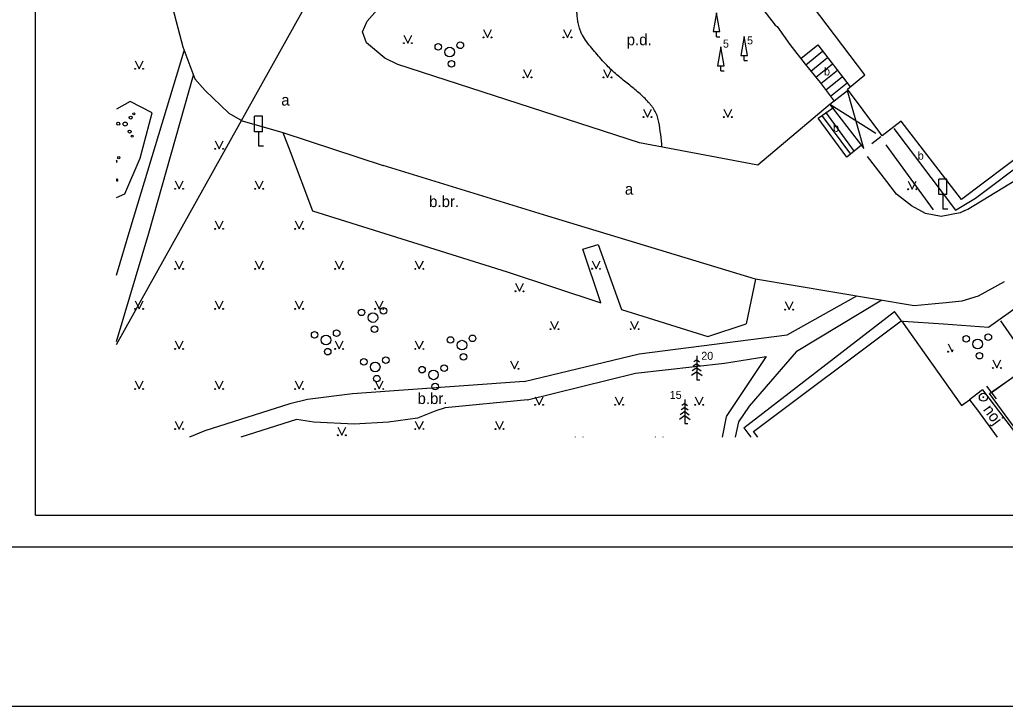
# Model space of a CAD drawing. Extents: x 521142 to 521351, y 301615 to 301911.
# Drawn here: x 521247.5 to 521309.1, y 301615.2 to 301658.1 of the extents above; entities that cross this region are included whole.
import ezdxf

# ---------------------------------------------------------------- set-up
doc = ezdxf.new("R2010")
doc.units = 0
for name, color, linetype in [('2_sesija_2024', 7, 'Continuous'), ('DZCE_ELEM_####_####_#', 7, 'Continuous'), ('DZCE_SAKT_NEDP_####_#', 7, 'Continuous'), ('DZCE_VADP_KKAN_####_#', 7, 'Continuous'), ('DZCE_VADP_KKAN_TKST_#', 7, 'Continuous'), ('DZCE_VADV_VSPR_TKST_#', 7, 'Continuous'), ('ELEK_VADP_ZSPR_TKST_I', 7, 'Continuous'), ('Level 39', 7, 'Continuous'), ('Level 56', 7, 'Continuous'), ('Level 9', 7, 'Continuous'), ('LKAN_VADP_PAST_TKST_#', 7, 'Continuous'), ('Ramis 30x30', 7, 'Continuous'), ('ROBZ_ADMT_####_####_#', 7, 'Continuous'), ('Sesijas_kopa', 7, 'Continuous'), ('SILT_VADV_UDEN_TKST_#', 7, 'Continuous'), ('TERT_IZMT_####_TKST_#', 7, 'Continuous'), ('UDTK_ELEM_####_TKST_#', 7, 'Continuous'), ('VEST_####_LINJ_####_#', 7, 'Continuous'), ('VGTP_####_ATZM_####_G0', 7, 'Continuous')]:
    doc.layers.add(name, color=color, linetype=linetype)

msp = doc.modelspace()

# ---------------------------------------------------------------- linework, layer by layer
at = {"layer": '2_sesija_2024'}
for p, q in [((521263.967, 301651.012), (521270.241, 301648.956)), ((521280.52, 301645.805), (521270.241, 301648.956)), ((521293.493, 301641.858), (521280.52, 301645.805)), ((521295.468, 301638.384), (521299.827, 301640.813)), ((521301.398, 301640.552), (521296.038, 301637.324)), ((521292.77, 301632.565), (521302.183, 301639.838)), ((521302.624, 301639.267), (521302.183, 301639.838)), ((521286.228, 301637.194), (521295.468, 301638.384)), ((521296.038, 301637.324), (521293.097, 301633.938)), ((521291.661, 301633.271), (521291.408, 301631.992)), ((521292.77, 301632.565), (521293.206, 301631.992))]:
    msp.add_line(p, q, dxfattribs=at)
for points in [[(521314.016, 301631.992), (521312.972, 301633.401), (521311.556, 301633.492), (521309.838, 301632.369), (521308.11, 301634.714), (521310.728, 301636.524), (521308.824, 301639.26)], [(521279.053, 301635.461), (521286.229, 301637.194)], [(521279.249, 301634.317), (521286.007, 301635.994), (521291.554, 301636.608), (521294.157, 301637.029), (521291.661, 301633.272)], [(521293.097, 301633.938), (521292.431, 301632.939), (521292.231, 301631.992)]]:
    msp.add_lwpolyline(points, dxfattribs=at)
at = {"layer": 'DZCE_ELEM_####_####_#'}
for p, q in [((521307.046, 301634.461), (521306.874, 301634.33)), ((521307.686, 301634.946), (521307.046, 301634.461)), ((521307.686, 301634.946), (521309.86, 301632.083))]:
    msp.add_line(p, q, dxfattribs=at)
at = {"layer": 'DZCE_VADP_KKAN_TKST_#'}
for p, q in [((521290.528, 301663.175), (521294.729, 301657.721)), ((521294.729, 301657.721), (521294.844, 301657.647)), ((521294.844, 301657.647), (521295.645, 301656.517)), ((521295.645, 301656.517), (521296.597, 301655.294)), ((521296.597, 301655.294), (521297.538, 301654.145)), ((521297.538, 301654.145), (521298.422, 301652.982)), ((521310.019, 301640.229), (521308.055, 301638.848)), ((521305.235, 301639.04), (521302.726, 301639.211)), ((521308.055, 301638.848), (521305.235, 301639.04))]:
    msp.add_line(p, q, dxfattribs=at)
at = {"layer": 'DZCE_VADV_VSPR_TKST_#'}
msp.add_line((521253.581, 301637.789), (521268.005, 301663.615), dxfattribs=at)
at = {"layer": 'ELEK_VADP_ZSPR_TKST_I'}
for radius in [0.25, 0.0225]:
    msp.add_circle((521307.732, 301634.488), radius, dxfattribs=at)
at = {"layer": 'Level 56'}
for p, q in [((521262.702, 301652.04), (521262.202, 301652.04)), ((521262.202, 301651.071), (521262.202, 301652.04)), ((521262.702, 301651.071), (521262.702, 301652.04)), ((521262.702, 301651.071), (521262.202, 301651.071)), ((521262.456, 301651.071), (521262.456, 301650.193)), ((521262.456, 301650.193), (521262.771, 301650.193)), ((521305.442, 301648.109), (521304.942, 301648.109)), ((521304.942, 301647.14), (521304.942, 301648.109)), ((521305.442, 301647.14), (521305.442, 301648.109)), ((521305.442, 301647.14), (521304.942, 301647.14)), ((521305.196, 301647.14), (521305.196, 301646.262)), ((521305.196, 301646.262), (521305.511, 301646.262))]:
    msp.add_line(p, q, dxfattribs=at)
at = {"layer": 'Level 9'}
msp.add_line((521307.936, 301635.186), (521308.528, 301634.38), dxfattribs=at)
msp.add_lwpolyline([(521308.232, 301634.783), (521310.002, 301636.043)], dxfattribs=at)
at = {"layer": 'Ramis 30x30'}
for p, q in [((521269.231, 301657.965), (521269.869, 301658.683)), ((521268.944, 301657.302), (521269.231, 301657.965)), ((521269.195, 301656.614), (521268.944, 301657.302)), ((521270.355, 301655.669), (521269.195, 301656.614)), ((521271.151, 301655.265), (521270.355, 301655.669)), ((521286.254, 301650.377), (521271.151, 301655.265)), ((521255.601, 301644.732), (521258.396, 301654.605)), ((521298.154, 301652.782), (521293.635, 301648.987)), ((521293.635, 301648.987), (521286.254, 301650.377)), ((521253.581, 301637.968), (521255.601, 301644.732)), ((521303.41, 301640.203), (521293.493, 301641.858)), ((521309.038, 301641.694), (521307.414, 301640.789)), ((521307.414, 301640.789), (521306.381, 301640.482)), ((521304.728, 301640.322), (521303.409, 301640.202)), ((521305.413, 301640.385), (521304.728, 301640.322)), ((521306.381, 301640.482), (521305.413, 301640.385)), ((521279.053, 301635.461), (521268.322, 301634.699)), ((521268.322, 301634.699), (521265.509, 301634.344)), ((521264.401, 301634.083), (521259.095, 301632.384)), ((521265.509, 301634.344), (521264.401, 301634.083)), ((521259.095, 301632.384), (521258.14, 301631.992))]:
    msp.add_line(p, q, dxfattribs=at)
for points in [[(521254.745, 301667.714), (521257.724, 301656.361), (521258.484, 301654.375), (521259.122, 301653.652), (521260.603, 301652.236), (521261.436, 301651.745), (521263.967, 301651.012)], [(521306.393, 301646.058), (521306.772, 301646.241), (521316.851, 301652.365), (521325.623, 301657.694)], [(521253.581, 301642.103), (521254.441, 301644.979), (521257.817, 301656.118)], [(521263.967, 301651.012), (521264.423, 301649.833)], [(521264.423, 301649.833), (521265.826, 301646.13)], [(521301.71, 301647.954), (521300.491, 301649.521)], [(521306.579, 301646.148), (521306.279, 301646.003), (521305.108, 301645.765), (521304.112, 301645.968), (521303.24, 301646.443), (521302.314, 301647.177), (521301.71, 301647.954)], [(521265.826, 301646.13), (521277.987, 301642.31)], [(521282.709, 301643.724), (521283.662, 301644.03)], [(521283.843, 301640.378), (521282.709, 301643.724)], [(521283.662, 301644.03), (521285.125, 301639.955)], [(521277.987, 301642.31), (521283.843, 301640.378)], [(521293.493, 301641.858), (521292.919, 301639.07)], [(521285.125, 301639.955), (521290.524, 301638.277)], [(521290.524, 301638.277), (521292.919, 301639.07)], [(521279.249, 301634.317), (521274.11, 301633.819), (521273.538, 301633.627), (521272.392, 301633.172), (521270.57, 301632.924), (521268.428, 301632.8), (521265.908, 301632.926), (521264.83, 301633.096), (521261.347, 301631.992)]]:
    msp.add_lwpolyline(points, dxfattribs=at)
at = {"layer": 'Sesijas_kopa'}
for p, q in [((521296.329, 301655.639), (521297.384, 301656.489)), ((521296.637, 301655.245), (521297.69, 301656.093)), ((521297.384, 301656.489), (521299.418, 301653.867)), ((521296.954, 301654.859), (521297.996, 301655.699)), ((521297.271, 301654.471), (521298.303, 301655.304)), ((521297.586, 301654.083), (521298.618, 301654.913)), ((521297.888, 301653.685), (521298.905, 301654.503)), ((521298.192, 301653.285), (521299.222, 301654.118)), ((521300.259, 301650.028), (521299.253, 301653.631)), ((521297.405, 301651.925), (521298.364, 301652.588)), ((521299.686, 301649.841), (521297.887, 301652.282)), ((521301.011, 301650.963), (521298.141, 301652.762)), ((521299.204, 301649.484), (521297.405, 301651.925)), ((521299.445, 301649.663), (521297.646, 301652.103)), ((521307.248, 301646.926), (521313.422, 301651.56)), ((521300.773, 301650.341), (521301.322, 301650.768)), ((521300.12, 301650.227), (521299.204, 301649.484))]:
    msp.add_line(p, q, dxfattribs=at)
for points in [[(521299.253, 301653.632), (521298.141, 301652.763), (521300.259, 301650.029)], [(521302.137, 301651.268), (521305.989, 301646.174), (521307.248, 301646.926)]]:
    msp.add_lwpolyline(points, dxfattribs=at)
at = {"layer": 'SILT_VADV_UDEN_TKST_#'}
msp.add_line((521254.435, 301652.949), (521253.581, 301652.486), dxfattribs=at)
msp.add_lwpolyline([(521253.581, 301646.968), (521254.106, 301647.181), (521255.059, 301649.414), (521255.813, 301652.255), (521254.435, 301652.949)], dxfattribs=at)
msp.add_spline([(521287.657, 301650.113), (521287.464, 301651.67), (521287.384, 301652.006), (521287.24, 301652.325), (521287.048, 301652.623), (521286.938, 301652.765), (521286.821, 301652.901), (521286.211, 301653.499), (521285.564, 301654.035), (521284.915, 301654.563), (521284.601, 301654.839), (521284.302, 301655.132), (521283.948, 301655.506), (521283.607, 301655.89), (521283.276, 301656.283), (521282.954, 301656.687), (521282.689, 301657.092), (521282.584, 301657.309), (521282.539, 301657.422), (521282.499, 301657.54), (521282.419, 301657.861), (521282.372, 301658.183), (521282.349, 301658.505), (521282.342, 301658.828), (521282.358, 301659.138), (521282.396, 301659.448), (521282.436, 301659.758), (521282.457, 301660.068), (521282.361, 301660.526), (521282.314, 301660.642), (521282.262, 301660.755), (521282.21, 301660.868), (521282.161, 301660.982), (521282.008, 301661.428), (521281.996, 301661.645), (521282.014, 301661.751), (521282.052, 301661.856), (521282.184, 301662.141)], degree=3, dxfattribs=at)
at = {"layer": 'TERT_IZMT_####_TKST_#'}
msp.add_line((521301.631, 301650.26), (521304.608, 301646.181), dxfattribs=at)
at = {"layer": 'UDTK_ELEM_####_TKST_#'}
for p, q in [((521248.532, 301627.123), (521248.532, 301717.668)), ((521248.532, 301627.123), (521339.077, 301627.123)), ((521171.917, 301625.133), (521341.067, 301625.133))]:
    msp.add_line(p, q, dxfattribs=at)
msp.add_lwpolyline([(521142.067, 301615.183), (521351.017, 301615.183), (521351.017, 301910.698), (521142.067, 301910.698)], close=True, dxfattribs=at)
at = {"layer": 'VEST_####_LINJ_####_#'}
for p, q in [((521318.81, 301656.227), (521306.358, 301646.837)), ((521293.369, 301632.342), (521302.599, 301639.262)), ((521302.624, 301639.267), (521306.374, 301633.978)), ((521306.374, 301633.978), (521306.874, 301634.33)), ((521306.874, 301634.33), (521307.359, 301633.67)), ((521307.359, 301633.67), (521308.591, 301631.992)), ((521293.635, 301631.992), (521293.369, 301632.342))]:
    msp.add_line(p, q, dxfattribs=at)
for points in [[(521301.2, 301651.097), (521299.238, 301653.721), (521300.32, 301654.625), (521289.602, 301668.789), (521274.383, 301665.224)], [(521306.358, 301646.837), (521302.589, 301651.718), (521301.411, 301650.815), (521301.2, 301651.097)]]:
    msp.add_lwpolyline(points, dxfattribs=at)
at = {"layer": 'VGTP_####_ATZM_####_G0'}
for p, q in [((521276.501, 301657.461), (521276.751, 301656.961)), ((521276.751, 301656.961), (521277.001, 301657.461)), ((521281.505, 301657.461), (521281.755, 301656.961)), ((521281.755, 301656.961), (521282.005, 301657.461)), ((521291.069, 301656.999), (521291.069, 301657.319)), ((521271.534, 301657.1), (521271.784, 301656.6)), ((521271.784, 301656.6), (521272.034, 301657.1)), ((521291.069, 301656.999), (521291.279, 301656.999)), ((521254.75, 301655.5), (521255, 301655)), ((521255, 301655), (521255.25, 301655.5)), ((521292.784, 301655.509), (521292.784, 301655.829)), ((521292.784, 301655.509), (521292.994, 301655.509)), ((521279.005, 301654.961), (521279.255, 301654.461)), ((521279.255, 301654.461), (521279.505, 301654.961)), ((521284.01, 301654.961), (521284.26, 301654.461)), ((521284.26, 301654.461), (521284.51, 301654.961)), ((521291.327, 301654.874), (521291.327, 301655.194)), ((521291.327, 301654.874), (521291.537, 301654.874)), ((521286.51, 301652.483), (521286.76, 301651.983)), ((521286.76, 301651.983), (521287.01, 301652.483)), ((521291.514, 301652.483), (521291.764, 301651.983)), ((521291.764, 301651.983), (521292.014, 301652.483)), ((521259.75, 301650.5), (521260, 301650)), ((521260, 301650), (521260.25, 301650.5)), ((521253.581, 301649.294), (521253.581, 301649.14)), ((521253.581, 301648.11), (521253.581, 301647.996)), ((521257.25, 301648), (521257.5, 301647.5)), ((521257.5, 301647.5), (521257.75, 301648)), ((521262.25, 301648), (521262.5, 301647.5)), ((521262.5, 301647.5), (521262.75, 301648)), ((521303.045, 301647.974), (521303.295, 301647.474)), ((521303.295, 301647.474), (521303.545, 301647.974)), ((521259.75, 301645.5), (521260, 301645)), ((521260, 301645), (521260.25, 301645.5)), ((521264.75, 301645.5), (521265, 301645)), ((521265, 301645), (521265.25, 301645.5)), ((521257.25, 301643), (521257.5, 301642.5)), ((521257.5, 301642.5), (521257.75, 301643)), ((521262.25, 301643), (521262.5, 301642.5)), ((521262.5, 301642.5), (521262.75, 301643)), ((521267.25, 301643), (521267.5, 301642.5)), ((521267.5, 301642.5), (521267.75, 301643)), ((521272.25, 301643), (521272.5, 301642.5)), ((521272.5, 301642.5), (521272.75, 301643)), ((521283.288, 301643.009), (521283.538, 301642.509)), ((521283.538, 301642.509), (521283.788, 301643.009)), ((521278.504, 301641.602), (521278.754, 301641.102)), ((521278.754, 301641.102), (521279.004, 301641.602)), ((521254.75, 301640.5), (521255, 301640)), ((521255, 301640), (521255.25, 301640.5)), ((521259.75, 301640.5), (521260, 301640)), ((521260, 301640), (521260.25, 301640.5)), ((521264.75, 301640.5), (521265, 301640)), ((521265, 301640), (521265.25, 301640.5)), ((521269.75, 301640.5), (521270, 301640)), ((521270, 301640), (521270.25, 301640.5)), ((521295.355, 301640.455), (521295.605, 301639.955)), ((521295.605, 301639.955), (521295.855, 301640.455)), ((521280.696, 301639.239), (521280.946, 301638.739)), ((521280.946, 301638.739), (521281.196, 301639.239)), ((521285.701, 301639.239), (521285.951, 301638.739)), ((521285.951, 301638.739), (521286.201, 301639.239)), ((521257.25, 301638), (521257.5, 301637.5)), ((521257.5, 301637.5), (521257.75, 301638)), ((521267.25, 301638), (521267.5, 301637.5)), ((521267.5, 301637.5), (521267.75, 301638)), ((521272.25, 301638), (521272.5, 301637.5)), ((521272.5, 301637.5), (521272.75, 301638)), ((521305.536, 301637.83), (521305.786, 301637.33)), ((521289.825, 301637.079), (521289.825, 301635.579)), ((521305.786, 301637.33), (521305.856, 301637.47)), ((521278.193, 301636.761), (521278.443, 301636.261)), ((521278.443, 301636.261), (521278.693, 301636.761)), ((521289.825, 301636.329), (521289.547, 301636.125)), ((521289.825, 301636.579), (521289.609, 301636.421)), ((521289.825, 301636.829), (521289.649, 301636.701)), ((521289.825, 301636.829), (521289.999, 301636.701)), ((521289.825, 301636.579), (521290.041, 301636.421)), ((521289.825, 301636.329), (521290.103, 301636.125)), ((521308.317, 301636.812), (521308.567, 301636.312)), ((521308.567, 301636.312), (521308.817, 301636.812)), ((521289.825, 301636.079), (521289.493, 301635.835)), ((521289.825, 301636.079), (521290.159, 301635.835)), ((521254.75, 301635.5), (521255, 301635)), ((521255, 301635), (521255.25, 301635.5)), ((521259.75, 301635.5), (521260, 301635)), ((521260, 301635), (521260.25, 301635.5)), ((521264.75, 301635.5), (521265, 301635)), ((521265, 301635), (521265.25, 301635.5)), ((521269.75, 301635.5), (521270, 301635)), ((521270, 301635), (521270.25, 301635.5)), ((521289.825, 301635.579), (521290.025, 301635.579)), ((521279.728, 301634.51), (521279.978, 301634.01)), ((521279.978, 301634.01), (521280.228, 301634.51)), ((521284.733, 301634.51), (521284.983, 301634.01)), ((521284.983, 301634.01), (521285.233, 301634.51)), ((521289.737, 301634.51), (521289.987, 301634.01)), ((521289.987, 301634.01), (521290.237, 301634.51)), ((521289.079, 301633.849), (521288.863, 301633.691)), ((521289.079, 301634.099), (521288.903, 301633.971)), ((521289.079, 301634.349), (521289.079, 301632.849)), ((521289.079, 301634.099), (521289.253, 301633.971)), ((521289.079, 301633.849), (521289.295, 301633.691)), ((521289.079, 301633.349), (521288.747, 301633.105)), ((521289.079, 301633.599), (521288.801, 301633.395)), ((521289.079, 301633.599), (521289.357, 301633.395)), ((521289.079, 301633.349), (521289.413, 301633.105)), ((521257.25, 301633), (521257.5, 301632.5)), ((521257.5, 301632.5), (521257.75, 301633)), ((521267.404, 301632.612), (521267.654, 301632.112)), ((521267.654, 301632.112), (521267.904, 301632.612)), ((521272.25, 301633), (521272.5, 301632.5)), ((521272.5, 301632.5), (521272.75, 301633)), ((521277.25, 301633), (521277.5, 301632.5)), ((521277.5, 301632.5), (521277.75, 301633)), ((521289.079, 301632.849), (521289.279, 301632.849)), ((521282.233, 301632.01), (521282.242, 301631.992)), ((521282.724, 301631.992), (521282.733, 301632.01)), ((521287.237, 301632.01), (521287.246, 301631.992)), ((521287.728, 301631.992), (521287.737, 301632.01))]:
    msp.add_line(p, q, dxfattribs=at)
for points in [[(521290.859, 301657.319), (521291.279, 301657.319), (521291.069, 301658.499)], [(521292.574, 301655.829), (521292.994, 301655.829), (521292.784, 301657.009)], [(521291.117, 301655.194), (521291.537, 301655.194), (521291.327, 301656.374)]]:
    msp.add_lwpolyline(points, close=True, dxfattribs=at)
for centre, radius in [((521271.534, 301656.6), 0.028), ((521272.034, 301656.6), 0.0263), ((521273.685, 301656.366), 0.204), ((521275.06, 301656.467), 0.207), ((521276.502, 301656.962), 0.028), ((521277.002, 301656.962), 0.0263), ((521281.506, 301656.962), 0.028), ((521282.006, 301656.962), 0.0263), ((521274.399, 301656.042), 0.301), ((521274.502, 301655.314), 0.205), ((521254.75, 301655), 0.028), ((521255.25, 301655), 0.0263), ((521279.006, 301654.462), 0.028), ((521279.506, 301654.462), 0.0263), ((521284.01, 301654.462), 0.028), ((521284.51, 301654.462), 0.0263), ((521253.691, 301651.567), 0.096), ((521254.125, 301651.546), 0.128), ((521254.473, 301651.954), 0.096), ((521254.669, 301652.185), 0.064), ((521286.51, 301651.984), 0.028), ((521287.01, 301651.984), 0.0263), ((521291.514, 301651.984), 0.028), ((521292.014, 301651.984), 0.0263), ((521254.402, 301651.079), 0.096), ((521254.559, 301650.79), 0.064), ((521259.75, 301650), 0.028), ((521260.25, 301650), 0.0263), ((521253.72, 301649.449), 0.064), ((521257.25, 301647.5), 0.028), ((521257.75, 301647.5), 0.0263), ((521262.25, 301647.5), 0.028), ((521262.75, 301647.5), 0.0263), ((521303.045, 301647.474), 0.028), ((521303.545, 301647.474), 0.0263), ((521259.75, 301645), 0.028), ((521260.25, 301645), 0.0263), ((521264.75, 301645), 0.028), ((521265.25, 301645), 0.0263), ((521257.25, 301642.5), 0.028), ((521257.75, 301642.5), 0.0263), ((521262.25, 301642.5), 0.028), ((521262.75, 301642.5), 0.0263), ((521267.25, 301642.5), 0.028), ((521267.75, 301642.5), 0.0263), ((521272.25, 301642.5), 0.028), ((521272.75, 301642.5), 0.0263), ((521283.288, 301642.509), 0.028), ((521283.788, 301642.509), 0.0263), ((521278.504, 301641.102), 0.028), ((521279.004, 301641.102), 0.0263), ((521254.75, 301640), 0.028), ((521255.25, 301640), 0.0263), ((521259.75, 301640), 0.028), ((521260.25, 301640), 0.0263), ((521264.75, 301640), 0.028), ((521265.25, 301640), 0.0263), ((521268.887, 301639.785), 0.204), ((521269.75, 301640), 0.028), ((521270.263, 301639.886), 0.207), ((521270.25, 301640), 0.0263), ((521295.355, 301639.955), 0.028), ((521295.855, 301639.955), 0.0263), ((521269.601, 301639.461), 0.301), ((521269.704, 301638.733), 0.205), ((521280.697, 301638.74), 0.028), ((521281.197, 301638.74), 0.0263), ((521285.701, 301638.74), 0.028), ((521286.201, 301638.74), 0.0263), ((521265.96, 301638.383), 0.204), ((521266.674, 301638.059), 0.301), ((521267.335, 301638.484), 0.207), ((521274.447, 301638.063), 0.204), ((521275.823, 301638.164), 0.207), ((521306.668, 301638.132), 0.204), ((521307.382, 301637.808), 0.301), ((521308.043, 301638.233), 0.207), ((521257.25, 301637.5), 0.028), ((521257.75, 301637.5), 0.0263), ((521266.777, 301637.332), 0.205), ((521267.25, 301637.5), 0.028), ((521267.75, 301637.5), 0.0263), ((521272.25, 301637.5), 0.028), ((521272.75, 301637.5), 0.0263), ((521275.161, 301637.739), 0.301), ((521269.029, 301636.699), 0.204), ((521270.405, 301636.8), 0.207), ((521275.265, 301637.012), 0.205), ((521305.537, 301637.329), 0.028), ((521307.485, 301637.08), 0.205), ((521269.743, 301636.376), 0.301), ((521272.67, 301636.207), 0.204), ((521274.046, 301636.308), 0.207), ((521278.693, 301636.262), 0.0263), ((521308.317, 301636.311), 0.028), ((521308.817, 301636.311), 0.0263), ((521269.847, 301635.648), 0.205), ((521273.385, 301635.883), 0.301), ((521254.75, 301635), 0.028), ((521255.25, 301635), 0.0263), ((521259.75, 301635), 0.028), ((521260.25, 301635), 0.0263), ((521264.75, 301635), 0.028), ((521265.25, 301635), 0.0263), ((521269.75, 301635), 0.028), ((521270.25, 301635), 0.0263), ((521273.488, 301635.155), 0.205), ((521279.729, 301634.01), 0.028), ((521280.229, 301634.01), 0.0263), ((521284.733, 301634.01), 0.028), ((521285.233, 301634.01), 0.0263), ((521289.737, 301634.01), 0.028), ((521290.237, 301634.01), 0.0263), ((521257.25, 301632.5), 0.028), ((521257.75, 301632.5), 0.0263), ((521267.404, 301632.111), 0.028), ((521267.904, 301632.111), 0.0263), ((521272.25, 301632.5), 0.028), ((521272.75, 301632.5), 0.0263), ((521277.25, 301632.5), 0.028), ((521277.75, 301632.5), 0.0263)]:
    msp.add_circle(centre, radius, dxfattribs=at)
for centre, radius, start, end in [((521253.524, 301649.217), 0.096, 306.841, 53.159), ((521253.61, 301648.053), 0.064, 243.21747, 116.78253)]:
    msp.add_arc(centre, radius, start, end, dxfattribs=at)

# ---------------------------------------------------------------- texts
at = {"layer": 'DZCE_SAKT_NEDP_####_#'}
msp.add_text('p.d.', height=0.7, dxfattribs=at).set_placement((521285.453, 301656.471))
at = {"layer": 'DZCE_VADP_KKAN_####_#'}
for p in [(521297.783, 301654.585), (521298.346, 301651.064), (521303.636, 301649.327)]:
    msp.add_text('b', height=0.5, dxfattribs=at).set_placement(p)
at = {"layer": 'Level 39'}
for s, p in [('a', (521263.874, 301652.702)), ('a', (521285.338, 301647.139)), ('b.br.', (521273.111, 301646.363)), ('b.br.', (521272.386, 301634.061))]:
    msp.add_text(s, height=0.7, dxfattribs=at).set_placement(p)
at = {"layer": 'LKAN_VADP_PAST_TKST_#'}
msp.add_text('noj', height=0.7, rotation=306.29323, dxfattribs=at).set_placement((521307.687, 301633.704))
at = {"layer": 'ROBZ_ADMT_####_####_#'}
for s, p in [('5', (521291.468, 301656.322)), ('5', (521292.972, 301656.523)), ('20', (521290.114, 301636.822)), ('15', (521288.142, 301634.383))]:
    msp.add_text(s, height=0.5, dxfattribs=at).set_placement(p)

doc.saveas('drawing.dxf')
